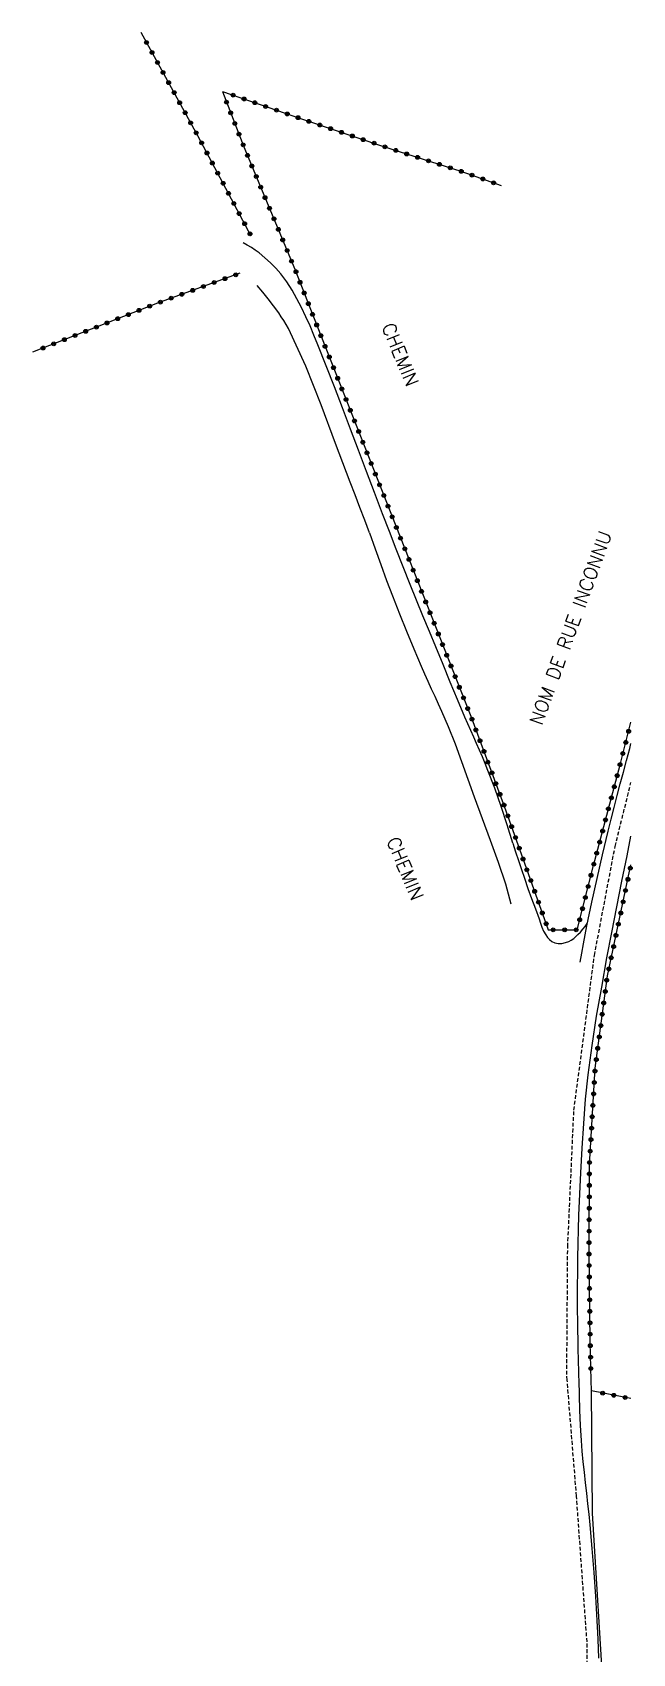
# Model space of a CAD drawing. Header units: millimetres. Extents: x 221515 to 222000, y 61000 to 61848.
# Drawn here: x 221921.6 to 222000.2, y 61635.2 to 61847.5 of the extents above; entities that cross this region are included whole.
import ezdxf
from ezdxf.enums import TextEntityAlignment as Align

# ---------------------------------------------------------------- set-up
doc = ezdxf.new("R2010")
doc.units = ezdxf.units.MM
doc.linetypes.add('DASHED', pattern=[0.75, 0.5, -0.25])
doc.layers.get('0').update_dxf_attribs({"linetype": 'CONTINUOUS'})
for name, color, linetype in [('W0001', 6, 'DASHED'), ('W0008', 7, 'CONTINUOUS'), ('W0071', 7, 'CONTINUOUS'), ('W0323', 7, 'CONTINUOUS'), ('W0330', 7, 'CONTINUOUS'), ('W0989', 7, 'CONTINUOUS')]:
    doc.layers.add(name, color=color, linetype=linetype)
doc.styles.get("Standard").update_dxf_attribs({"font": 'romans.shx', "width": 0.85})

# ---------------------------------------------------------------- blocks, each defined once
blk = doc.blocks.new('t323o')
at = {"color": 0, "linetype": 'Continuous'}
for radius in [0.25, 0.15]:
    blk.add_circle((0, 0), radius, dxfattribs=at)

msp = doc.modelspace()

# ---------------------------------------------------------------- linework, layer by layer
at = {"layer": 'W0001'}
for points in [[(221991.64, 61671), (221991.59, 61671.72), (221991.71, 61688.46), (221992.52, 61706.34), (221995.21, 61726.63), (221997.92, 61740.91), (222000, 61749.29)], [(221936.35, 61348.28), (221942.52, 61362.69), (221948.27, 61376.71), (221953.47, 61388.9), (221959.38, 61403.05), (221964.52, 61415.35), (221968.18, 61424.58), (221970.42, 61431.07), (221972.81, 61440.18), (221975.12, 61451.39), (221977.56, 61465.59), (221980.39, 61484.63), (221982.99, 61502.03), (221985.49, 61520.95), (221987.65, 61540.64), (221989.77, 61559.25), (221991.75, 61578.01), (221993.13, 61596.15), (221993.88, 61611.01), (221994.37, 61624.73), (221994.24, 61636.7), (221992.86, 61655.79), (221991.64, 61671)]]:
    msp.add_lwpolyline(points, dxfattribs=at)
at = {"layer": 'W0008'}
for points in [[(221993.36, 61725.74), (221993.55, 61726.94), (221993.76, 61728.13), (221993.98, 61729.31), (221994.21, 61730.5), (221994.86, 61733.61), (221995.55, 61736.72), (221996.27, 61739.82), (221997.01, 61742.92), (221997.39, 61744.47), (221997.79, 61746.01), (221998.19, 61747.56), (221998.6, 61749.1), (221999.02, 61750.64), (221999.43, 61752.18), (221999.83, 61753.73), (222000, 61754.37)], [(221993.19, 61671), (221993.18, 61671.52), (221993.17, 61672.03), (221993.16, 61672.55), (221993.14, 61673.07), (221993.08, 61675.62), (221993.03, 61678.18), (221993, 61680.74), (221993.01, 61683.29), (221993.02, 61685.15), (221993.05, 61687.01), (221993.08, 61688.87), (221993.13, 61690.73), (221993.18, 61692.59), (221993.25, 61694.45), (221993.33, 61696.3), (221993.42, 61698.16), (221993.59, 61701.38), (221993.8, 61704.59), (221994.05, 61707.8), (221994.39, 61711), (221994.9, 61714.84), (221995.5, 61718.67), (221996.16, 61722.48), (221996.85, 61726.29), (221997.47, 61729.64), (221998.13, 61732.99), (221998.81, 61736.33), (221999.49, 61739.68), (222000, 61742.25)], [(221995.79, 61634.56), (221995.69, 61637.03), (221995.57, 61639.5), (221995.39, 61642.64), (221995.16, 61645.78), (221994.91, 61648.91), (221994.64, 61652.05), (221994.51, 61653.43), (221994.36, 61654.8), (221994.21, 61656.18), (221994.05, 61657.55), (221993.9, 61658.92), (221993.75, 61660.3), (221993.62, 61661.68), (221993.51, 61663.06), (221993.39, 61665.04), (221993.31, 61667.03), (221993.25, 61669.01), (221993.19, 61671)]]:
    msp.add_lwpolyline(points, dxfattribs=at)
at = {"layer": 'W0071'}
for points in [[(221984.54, 61741.35), (221983.79, 61743.75), (221982.99, 61746.14), (221982.15, 61748.52), (221981.26, 61750.87), (221980.91, 61751.75), (221980.54, 61752.63), (221980.17, 61753.5), (221979.78, 61754.37), (221979.39, 61755.23), (221979.01, 61756.1), (221978.63, 61756.97), (221978.25, 61757.84), (221977.29, 61760.13), (221976.33, 61762.43), (221975.39, 61764.73), (221974.44, 61767.03), (221973.59, 61769.07), (221972.74, 61771.11), (221971.9, 61773.16), (221971.07, 61775.21), (221970.15, 61777.52), (221969.25, 61779.84), (221968.35, 61782.16), (221967.46, 61784.48), (221966.39, 61787.25), (221965.34, 61790.02), (221964.3, 61792.8), (221963.26, 61795.58), (221962.21, 61798.35), (221961.14, 61801.12), (221960.06, 61803.88), (221958.95, 61806.63), (221958.45, 61807.86), (221957.95, 61809.08), (221957.42, 61810.3), (221956.84, 61811.49), (221956.23, 61812.63), (221955.59, 61813.76), (221954.89, 61814.85), (221954.12, 61815.9), (221953.47, 61816.65), (221952.78, 61817.36), (221952.04, 61818.03), (221951.27, 61818.66), (221950.78, 61819.03), (221950.26, 61819.36), (221949.73, 61819.68), (221949.19, 61819.96)], [(221965.76, 61781.98), (221965.13, 61783.64), (221964.49, 61785.31), (221963.85, 61786.97), (221963.2, 61788.62), (221961.28, 61793.68), (221959.39, 61798.76), (221957.39, 61803.8), (221955.11, 61808.73), (221954.82, 61809.27), (221954.51, 61809.79), (221954.18, 61810.3), (221953.84, 61810.81), (221953.17, 61811.73), (221952.48, 61812.64), (221951.76, 61813.53), (221951.01, 61814.4)], [(221965.76, 61781.98), (221966.48, 61779.9), (221967.22, 61777.83), (221967.98, 61775.76), (221968.76, 61773.71), (221969.67, 61771.39), (221970.6, 61769.09), (221971.55, 61766.79), (221972.52, 61764.5), (221972.95, 61763.51), (221973.39, 61762.53), (221973.84, 61761.55), (221974.29, 61760.57), (221974.75, 61759.59), (221975.19, 61758.61), (221975.62, 61757.62), (221976.04, 61756.62), (221976.95, 61754.33), (221977.8, 61752.02), (221978.64, 61749.7), (221979.47, 61747.38), (221980.52, 61744.54), (221981.56, 61741.7), (221982.58, 61738.85), (221983.54, 61735.98), (221983.73, 61735.34), (221983.92, 61734.7), (221984.1, 61734.05), (221984.26, 61733.4)], [(221984.54, 61741.35), (221984.89, 61740.19), (221985.26, 61739.04), (221985.64, 61737.9), (221986.03, 61736.76), (221986.5, 61735.41), (221986.98, 61734.07), (221987.47, 61732.73), (221987.98, 61731.4), (221988.16, 61730.87), (221988.34, 61730.33), (221988.55, 61729.8), (221988.83, 61729.31), (221989.06, 61728.99), (221989.32, 61728.69), (221989.63, 61728.43), (221990, 61728.26), (221990.47, 61728.17), (221990.95, 61728.2), (221991.41, 61728.31), (221991.84, 61728.46), (221992.18, 61728.63), (221992.49, 61728.85), (221992.78, 61729.1), (221993.05, 61729.35), (221993.39, 61729.69), (221993.71, 61730.05), (221994, 61730.42), (221994.27, 61730.82)]]:
    msp.add_lwpolyline(points, dxfattribs=at)
at = {"layer": 'W0323'}
for points in [[(221950.25, 61820.85), (221943.24, 61834), (221935.81, 61847.54)], [(221946.46, 61839.8), (221949.28, 61832.55), (221955.96, 61816.54), (221958.88, 61809.07), (221968.04, 61785.78), (221974.38, 61769.71), (221979.01, 61757.96), (221983.4, 61746.19), (221986.32, 61737.95), (221989.17, 61729.96), (221992.95, 61729.98), (221995.09, 61738.4), (221998.57, 61751.6), (222000, 61757.2)], [(221946.46, 61839.8), (221957.1, 61836.12), (221967.57, 61832.6), (221977.72, 61829.34), (221982.99, 61827.49)], [(221948.76, 61815.99), (221937.95, 61812.06), (221921.58, 61805.65)], [(221994.78, 61671), (221994.66, 61675.97), (221994.5, 61687.66), (221994.56, 61699.2), (221995.3, 61711.85), (221996.9, 61723.94), (222000, 61738.47)], [(221994.82, 61669.57), (221994.78, 61671)], [(222000, 61668.58), (221994.82, 61669.57)]]:
    msp.add_lwpolyline(points, dxfattribs=at)
at = {"layer": 'W0330'}
msp.add_lwpolyline([(221968.09, 61417.52), (221970.91, 61425.27), (221973.07, 61432.41), (221974.9, 61439.03), (221976.24, 61446.71), (221977.91, 61456.17), (221979.58, 61465.92), (221981.72, 61477.62), (221984.06, 61492.47), (221985.81, 61504.34), (221987.47, 61518.93), (221988.84, 61532.27), (221990.8, 61549.06), (221992.25, 61565.23), (221994.35, 61589.02), (221995.24, 61600.52), (221996.01, 61608.18), (221997.23, 61614.63), (221996.89, 61619.9), (221996.47, 61628.57), (221994.94, 61653.57), (221994.82, 61669.57)], dxfattribs=at)

# ---------------------------------------------------------------- block references
at = {"layer": 'W0323'}
for p, rotation in [((221936.53, 61846.22), 118.7675303688428), ((221937.25, 61844.91), 118.7675303688428), ((221937.97, 61843.59), 118.7675303688428), ((221938.69, 61842.28), 118.7675303688428), ((221939.42, 61840.96), 118.7675303688428), ((221940.14, 61839.65), 118.7675303688428), ((221947.88, 61839.31), 340.9052132256251), ((221949.3, 61838.82), 340.9052132256251), ((221940.86, 61838.33), 118.7675303688428), ((221941.58, 61837.02), 118.7675303688428), ((221947.01, 61838.4), 291.2733905582141), ((221947.55, 61837.01), 291.2733905582141), ((221950.71, 61838.33), 340.9052132256251), ((221952.13, 61837.84), 340.9052132256251), ((221953.55, 61837.35), 340.9052132256251), ((221954.97, 61836.86), 340.9052132256251), ((221942.3, 61835.7), 118.7675303688428), ((221943.03, 61834.39), 118.7675303688428), ((221948.09, 61835.61), 291.2733905582141), ((221956.38, 61836.37), 340.9052132256251), ((221957.8, 61835.88), 341.4337895979555), ((221959.23, 61835.4), 341.4337895979555), ((221960.65, 61834.93), 341.4337895979555), ((221962.07, 61834.45), 341.4337895979555), ((221943.74, 61833.07), 118.0541687146123), ((221948.64, 61834.21), 291.2733905582141), ((221949.18, 61832.81), 291.2733905582141), ((221963.49, 61833.97), 341.4337895979555), ((221964.91, 61833.49), 341.4337895979555), ((221966.34, 61833.02), 341.4337895979555), ((221967.76, 61832.54), 342.1990199564479), ((221944.44, 61831.74), 118.0541687146123), ((221945.15, 61830.42), 118.0541687146123), ((221949.75, 61831.43), 292.6427255482893), ((221950.33, 61830.04), 292.6427255482893), ((221969.19, 61832.08), 342.1990199564479), ((221970.61, 61831.62), 342.1990199564479), ((221972.04, 61831.17), 342.1990199564479), ((221973.47, 61830.71), 342.1990199564479), ((221974.9, 61830.25), 342.1990199564479), ((221945.85, 61829.1), 118.0541687146123), ((221950.91, 61828.66), 292.6427255482893), ((221976.33, 61829.79), 342.1990199564479), ((221977.76, 61829.33), 340.6869506947358), ((221979.17, 61828.83), 340.6869506947358), ((221980.59, 61828.34), 340.6869506947358), ((221946.56, 61827.77), 118.0541687146123), ((221947.26, 61826.45), 118.0541687146123), ((221951.49, 61827.27), 292.6427255482893), ((221952.06, 61825.89), 292.6427255482893), ((221982, 61827.84), 340.6869506947358), ((221947.97, 61825.12), 118.0541687146123), ((221948.67, 61823.8), 118.0541687146123), ((221952.64, 61824.5), 292.6427255482893), ((221949.38, 61822.48), 118.0541687146123), ((221953.22, 61823.12), 292.6427255482893), ((221953.8, 61821.73), 292.6427255482893), ((221950.08, 61821.15), 118.0541687146123), ((221954.37, 61820.35), 292.6427255482893), ((221954.95, 61818.97), 292.6427255482893), ((221955.53, 61817.58), 292.6427255482893), ((221946.8, 61815.28), 199.9741690851706), ((221948.21, 61815.79), 199.9741690851706), ((221956.1, 61816.19), 291.3075154773765), ((221941.16, 61813.23), 199.9741690851706), ((221942.57, 61813.74), 199.9741690851706), ((221943.98, 61814.25), 199.9741690851706), ((221945.39, 61814.77), 199.9741690851706), ((221956.64, 61814.8), 291.3075154773765), ((221957.19, 61813.4), 291.3075154773765), ((221935.54, 61811.12), 201.4002998095815), ((221936.94, 61811.67), 201.4002998095815), ((221938.34, 61812.2), 199.9741690851706), ((221939.75, 61812.72), 199.9741690851706), ((221957.73, 61812), 291.3075154773765), ((221929.96, 61808.93), 201.4002998095815), ((221931.35, 61809.48), 201.4002998095815), ((221932.75, 61810.03), 201.4002998095815), ((221934.15, 61810.57), 201.4002998095815), ((221958.28, 61810.6), 291.3075154773765), ((221958.82, 61809.21), 291.3075154773765), ((221924.37, 61806.74), 201.4002998095815), ((221925.77, 61807.29), 201.4002998095815), ((221927.16, 61807.84), 201.4002998095815), ((221928.56, 61808.38), 201.4002998095815), ((221959.37, 61807.81), 291.4749752473617), ((221922.97, 61806.19), 201.4002998095815), ((221959.92, 61806.41), 291.4749752473617), ((221960.47, 61805.02), 291.4749752473617), ((221961.02, 61803.62), 291.4749752473617), ((221961.57, 61802.23), 291.4749752473617), ((221962.12, 61800.83), 291.4749752473617), ((221962.67, 61799.44), 291.4749752473617), ((221963.22, 61798.04), 291.4749752473617), ((221963.77, 61796.64), 291.4749752473617), ((221964.32, 61795.25), 291.4749752473617), ((221964.86, 61793.85), 291.4749752473617), ((221965.41, 61792.46), 291.4749752473617), ((221965.96, 61791.06), 291.4749752473617), ((221966.51, 61789.66), 291.4749752473617), ((221967.06, 61788.27), 291.4749752473617), ((221967.61, 61786.87), 291.4749752473617), ((221968.16, 61785.48), 291.5137781586298), ((221968.71, 61784.08), 291.5137781586298), ((221969.26, 61782.69), 291.5137781586298), ((221969.81, 61781.29), 291.5137781586298), ((221970.36, 61779.89), 291.5137781586298), ((221970.91, 61778.5), 291.5137781586298), ((221971.46, 61777.1), 291.5137781586298), ((221972.01, 61775.71), 291.5137781586298), ((221972.56, 61774.31), 291.5137781586298), ((221973.11, 61772.92), 291.5137781586298), ((221973.66, 61771.52), 291.5137781586298), ((221974.21, 61770.13), 291.5137781586298), ((221974.76, 61768.73), 291.5350879657456), ((221975.31, 61767.34), 291.5350879657456), ((221975.86, 61765.94), 291.5350879657456), ((221976.41, 61764.54), 291.5350879657456), ((221976.96, 61763.15), 291.5350879657456), ((221977.51, 61761.75), 291.5350879657456), ((221978.06, 61760.36), 291.5350879657456), ((221978.61, 61758.96), 291.5350879657456), ((221979.16, 61757.57), 290.4567884175727), ((221979.68, 61756.16), 290.4567884175727), ((221999.69, 61755.98), 75.6386818395728), ((221980.21, 61754.75), 290.4567884175727), ((221999.32, 61754.53), 75.6386818395728), ((221980.73, 61753.35), 290.4567884175727), ((221981.25, 61751.94), 290.4567884175727), ((221998.57, 61751.62), 75.6386818395728), ((221998.94, 61753.08), 75.6386818395728), ((221981.78, 61750.54), 290.4567884175727), ((221998.19, 61750.17), 75.22652037721683), ((221982.3, 61749.13), 290.4567884175727), ((221982.83, 61747.73), 290.4567884175727), ((221997.43, 61747.27), 75.22652037721683), ((221997.81, 61748.72), 75.22652037721683), ((221983.35, 61746.32), 290.4567884175727), ((221997.04, 61745.82), 75.22652037721683), ((221983.86, 61744.91), 289.5378506760139), ((221984.36, 61743.5), 289.5378506760139), ((221996.66, 61744.37), 75.22652037721683), ((221984.86, 61742.08), 289.5378506760139), ((221995.9, 61741.47), 75.22652037721683), ((221996.28, 61742.92), 75.22652037721683), ((221985.36, 61740.67), 289.5378506760139), ((221985.86, 61739.25), 289.5378506760139), ((221995.51, 61740.02), 75.22652037721683), ((221986.36, 61737.84), 289.6311074707859), ((221994.76, 61737.12), 75.76071692215035), ((221995.13, 61738.57), 75.22652037721683), ((221999.91, 61738.05), 77.94775926213775), ((221986.87, 61736.43), 289.6311074707859), ((221987.37, 61735.02), 289.6311074707859), ((221994.39, 61735.66), 75.76071692215035), ((221999.28, 61735.12), 77.94775926213775), ((221999.6, 61736.59), 77.94775926213775), ((221987.88, 61733.6), 289.6311074707859), ((221993.65, 61732.75), 75.76071692215035), ((221994.02, 61734.21), 75.76071692215035), ((221998.97, 61733.65), 77.94775926213775), ((221988.38, 61732.19), 289.6311074707859), ((221988.88, 61730.78), 289.6311074707859), ((221993.28, 61731.3), 75.76071692215035), ((221998.35, 61730.72), 77.94775926213775), ((221998.66, 61732.18), 77.94775926213775), ((221989.81, 61729.97), 0.2428415849071803), ((221991.31, 61729.97), 0.2428415849071803), ((221992.81, 61729.98), 0.2428415849071803), ((221998.03, 61729.25), 77.94775926213775), ((221997.41, 61726.32), 77.94775926213775), ((221997.72, 61727.78), 77.94775926213775), ((221997.09, 61724.85), 77.94775926213775), ((221996.63, 61721.89), 82.4584321174596), ((221996.82, 61723.38), 82.4584321174596), ((221996.43, 61720.4), 82.4584321174596), ((221996.23, 61718.91), 82.4584321174596), ((221995.84, 61715.94), 82.4584321174596), ((221996.04, 61717.43), 82.4584321174596), ((221995.64, 61714.45), 82.4584321174596), ((221995.28, 61711.48), 86.65212548251945), ((221995.45, 61712.97), 82.4584321174596), ((221995.19, 61709.98), 86.65212548251945), ((221995.01, 61706.98), 86.65212548251945), ((221995.1, 61708.48), 86.65212548251945), ((221994.92, 61705.49), 86.65212548251945), ((221994.84, 61703.99), 86.65212548251945), ((221994.66, 61700.99), 86.65212548251945), ((221994.75, 61702.49), 86.65212548251945), ((221994.57, 61699.5), 86.65212548251945), ((221994.54, 61696.5), 89.7269049303576), ((221994.55, 61698), 89.7269049303576), ((221994.54, 61695), 89.7269049303576), ((221994.53, 61693.5), 89.7269049303576), ((221994.52, 61690.5), 89.7269049303576), ((221994.52, 61692), 89.7269049303576), ((221994.51, 61689), 89.7269049303576), ((221994.5, 61687.5), 90.77468391166569), ((221994.52, 61686), 90.77468391166569), ((221994.54, 61684.5), 90.77468391166569), ((221994.57, 61683), 90.77468391166569), ((221994.59, 61681.5), 90.77468391166569), ((221994.61, 61680), 90.77468391166569), ((221994.63, 61678.5), 90.77468391166569), ((221994.65, 61677), 90.77468391166569), ((221994.67, 61675.5), 91.38562959081814), ((221994.71, 61674), 91.38562959081814), ((221994.74, 61672.5), 91.38562959081814), ((221996.29, 61669.28), 169.2007703053211), ((221997.76, 61669), 169.2007703053211), ((221999.24, 61668.72), 169.2007703053211)]:
    msp.add_blockref('t323o', p, dxfattribs=dict(at, rotation=rotation))

# ---------------------------------------------------------------- texts
at = {"layer": 'W0989'}
for s, rotation, p in [('CHEMIN', 292.3624, (221969.77, 61805.32)), ('NOM DE RUE INCONNU', 69.8309, (221992.08, 61769.53)), ('CHEMIN', 292.3624, (221970.41, 61737.99))]:
    msp.add_text(s, height=1.75, rotation=rotation, dxfattribs=at).set_placement(p, align=Align.MIDDLE_CENTER)

doc.saveas('drawing.dxf')
